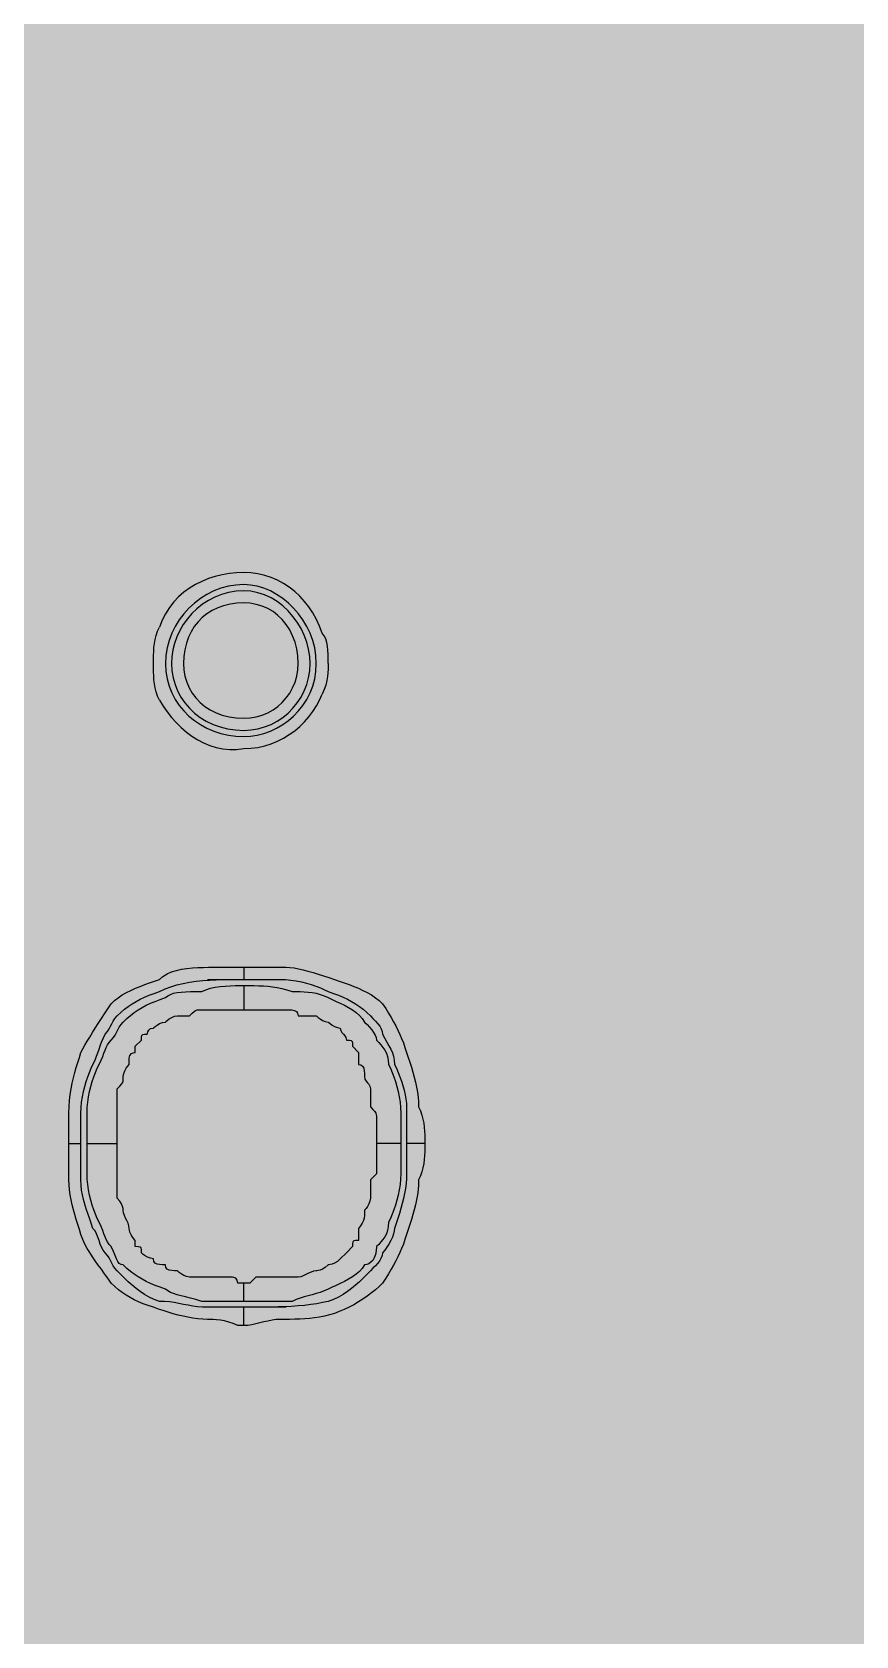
# Model space of a CAD drawing. Header units: millimetres. Extents: x 0 to 966, y -664 to 90.
# Drawn here: x 699.68 to 711.89, y -345 to -321.24 of the extents above; entities that cross this region are included whole.
import ezdxf

# ---------------------------------------------------------------- set-up
doc = ezdxf.new("R2010")
doc.units = ezdxf.units.MM
for name, color, linetype in [('HDL_BODY', 7, 'Continuous'), ('HDL_COLOUR', 7, 'Continuous'), ('HDL_DETAIL', 7, 'Continuous')]:
    doc.layers.add(name, color=color, linetype=linetype)

# ---------------------------------------------------------------- blocks, each defined once
blk = doc.blocks.new('M_DM06.1_FRONT')
at = {"layer": 'HDL_BODY', "true_color": 0x202126}
blk.add_hatch(color=250, dxfattribs=at).paths.add_polyline_path([(0, 0), (216, 0), (216, 90), (0, 90)])
at = {"layer": 'HDL_BODY', "true_color": 0x2a2a30}
blk.add_hatch(color=250, dxfattribs=at).paths.add_polyline_path([(0.4, 20.52), (215.6, 20.52), (215.6, 68.31), (0.4, 68.31)])
at = {"layer": 'HDL_COLOUR', "true_color": 0x3d4a3a}
for points in [[(203.891, 59.405), (203.884, 59.522), (203.867, 59.636), (203.838, 59.746), (203.798, 59.853), (203.75, 59.955), (203.693, 60.051), (203.627, 60.142), (203.555, 60.225), (203.477, 60.302), (203.393, 60.37), (203.304, 60.429), (203.211, 60.48), (203.116, 60.52), (203.017, 60.55), (202.918, 60.568), (202.817, 60.574), (202.701, 60.568), (202.588, 60.55), (202.478, 60.52), (202.373, 60.48), (202.271, 60.429), (202.176, 60.37), (202.086, 60.302), (202.003, 60.225), (201.927, 60.142), (201.859, 60.051), (201.8, 59.955), (201.75, 59.853), (201.71, 59.746), (201.681, 59.636), (201.663, 59.522), (201.656, 59.405), (201.663, 59.289), (201.681, 59.177), (201.71, 59.071), (201.75, 58.97), (201.8, 58.874), (201.859, 58.785), (201.927, 58.703), (202.003, 58.628), (202.086, 58.56), (202.176, 58.5), (202.271, 58.448), (202.373, 58.404), (202.478, 58.37), (202.588, 58.345), (202.701, 58.329), (202.817, 58.324), (202.918, 58.329), (203.017, 58.345), (203.116, 58.37), (203.211, 58.404), (203.304, 58.448), (203.393, 58.5), (203.477, 58.56), (203.555, 58.628), (203.627, 58.703), (203.693, 58.785), (203.75, 58.874), (203.798, 58.97), (203.838, 59.071), (203.867, 59.177), (203.884, 59.289), (203.891, 59.405)], [(203.8, 59.405), (203.794, 59.512), (203.777, 59.619), (203.749, 59.724), (203.712, 59.825), (203.665, 59.923), (203.609, 60.017), (203.545, 60.104), (203.473, 60.185), (203.395, 60.258), (203.311, 60.323), (203.221, 60.378), (203.126, 60.422), (203.026, 60.455), (202.923, 60.476), (202.817, 60.483), (202.702, 60.477), (202.592, 60.459), (202.487, 60.43), (202.387, 60.39), (202.292, 60.341), (202.204, 60.284), (202.123, 60.218), (202.048, 60.146), (201.981, 60.067), (201.921, 59.982), (201.869, 59.893), (201.826, 59.8), (201.792, 59.704), (201.767, 59.606), (201.752, 59.506), (201.747, 59.405), (201.753, 59.298), (201.77, 59.195), (201.798, 59.095), (201.837, 58.999), (201.886, 58.908), (201.944, 58.823), (202.011, 58.744), (202.087, 58.672), (202.171, 58.608), (202.262, 58.552), (202.361, 58.504), (202.466, 58.466), (202.578, 58.438), (202.695, 58.421), (202.817, 58.415), (202.923, 58.421), (203.026, 58.438), (203.126, 58.466), (203.221, 58.504), (203.311, 58.552), (203.395, 58.608), (203.473, 58.672), (203.545, 58.744), (203.609, 58.823), (203.665, 58.908), (203.712, 58.999), (203.749, 59.095), (203.777, 59.195), (203.794, 59.298), (203.8, 59.405)], [(203.622, 59.405), (203.617, 59.517), (203.601, 59.624), (203.576, 59.724), (203.541, 59.818), (203.497, 59.905), (203.446, 59.984), (203.387, 60.056), (203.321, 60.119), (203.25, 60.174), (203.172, 60.22), (203.089, 60.256), (203.002, 60.282), (202.911, 60.298), (202.817, 60.304), (202.712, 60.299), (202.613, 60.285), (202.518, 60.262), (202.43, 60.23), (202.347, 60.19), (202.271, 60.142), (202.202, 60.087), (202.139, 60.024), (202.084, 59.954), (202.037, 59.877), (201.997, 59.794), (201.966, 59.705), (201.943, 59.61), (201.929, 59.51), (201.925, 59.405), (201.93, 59.31), (201.946, 59.218), (201.972, 59.13), (202.008, 59.046), (202.053, 58.968), (202.107, 58.896), (202.17, 58.83), (202.241, 58.771), (202.319, 58.719), (202.406, 58.676), (202.499, 58.641), (202.599, 58.615), (202.705, 58.6), (202.817, 58.594), (202.911, 58.6), (203.002, 58.615), (203.089, 58.641), (203.172, 58.676), (203.25, 58.719), (203.321, 58.771), (203.387, 58.83), (203.446, 58.896), (203.497, 58.968), (203.541, 59.046), (203.576, 59.13), (203.601, 59.218), (203.617, 59.31), (203.622, 59.405)]]:
    blk.add_hatch(color=79, dxfattribs=at).paths.add_polyline_path(points)
at = {"layer": 'HDL_COLOUR', "true_color": 0x97a4b5}
blk.add_hatch(color=253, dxfattribs=at).paths.add_polyline_path([(201.706, 55.067), (201.574, 54.933), (201.441, 54.933), (201.309, 54.8), (201.044, 54.8), (200.912, 54.667), (200.779, 54.667), (200.647, 54.533), (200.647, 54.4), (200.382, 54.133), (200.382, 54), (200.25, 53.867), (200.25, 53.733), (200.118, 53.6), (200.118, 53.067), (199.985, 52.933), (199.985, 52.533), (200.118, 52.4), (199.985, 52.267), (199.985, 52), (200.118, 51.867), (200.118, 51.2), (200.25, 51.067), (200.25, 50.933), (200.382, 50.8), (200.382, 50.667), (200.647, 50.4), (200.647, 50.267), (200.779, 50.133), (200.912, 50.133), (201.044, 50), (201.176, 50), (201.309, 49.867), (201.574, 49.867), (201.706, 49.733), (202.5, 49.733), (202.632, 49.6), (202.897, 49.6), (203.029, 49.733), (203.956, 49.733), (204.088, 49.867), (204.353, 49.867), (204.618, 50.133), (204.75, 50.133), (204.882, 50.267), (204.882, 50.4), (205.015, 50.533), (205.015, 50.667), (205.147, 50.8), (205.147, 50.933), (205.279, 51.067), (205.279, 51.467), (205.412, 51.6), (205.412, 52.133), (205.544, 52.267), (205.412, 52.4), (205.544, 52.533), (205.412, 52.667), (205.412, 53.2), (205.279, 53.333), (205.279, 53.733), (205.147, 53.867), (205.147, 54), (205.015, 54.133), (205.015, 54.267), (204.882, 54.4), (204.882, 54.533), (204.75, 54.667), (204.618, 54.667), (204.485, 54.8), (204.221, 54.8), (204.088, 54.933), (203.824, 54.933), (203.691, 55.067)])
at = {"layer": 'HDL_DETAIL', "color": 251, "true_color": 0x52555c}
for points in [[(203.978, 59.854), (203.939, 59.959), (203.893, 60.06), (203.841, 60.154), (203.782, 60.243), (203.717, 60.326), (203.647, 60.403), (203.572, 60.473), (203.491, 60.536), (203.406, 60.592), (203.317, 60.64), (203.224, 60.68), (203.127, 60.711), (203.027, 60.734), (202.923, 60.748), (202.817, 60.753), (202.71, 60.75), (202.604, 60.739), (202.498, 60.721), (202.395, 60.695), (202.294, 60.663), (202.197, 60.623), (202.103, 60.577), (202.014, 60.523), (201.93, 60.461), (201.851, 60.393), (201.779, 60.317), (201.714, 60.234), (201.656, 60.144), (201.607, 60.047), (201.566, 59.942)], [(201.479, 59.405), (201.479, 59.465), (201.479, 59.524), (201.482, 59.584), (201.486, 59.644), (201.493, 59.704), (201.504, 59.763), (201.52, 59.823), (201.54, 59.883), (201.566, 59.942)], [(204.069, 59.405), (204.068, 59.472), (204.067, 59.538), (204.064, 59.602), (204.057, 59.663), (204.046, 59.719), (204.03, 59.771), (204.008, 59.816), (203.978, 59.854)], [(201.566, 58.865), (201.54, 58.924), (201.52, 58.984), (201.504, 59.044), (201.493, 59.104), (201.486, 59.164), (201.482, 59.224), (201.479, 59.284), (201.479, 59.344), (201.479, 59.405)], [(204.069, 59.405), (204.068, 59.367), (204.067, 59.322), (204.064, 59.27), (204.057, 59.213), (204.046, 59.152), (204.03, 59.087), (204.008, 59.021), (203.978, 58.953)], [(201.566, 58.865), (201.622, 58.776), (201.683, 58.69), (201.748, 58.608), (201.817, 58.531), (201.89, 58.458), (201.968, 58.391), (202.049, 58.33), (202.134, 58.276), (202.222, 58.229), (202.314, 58.191), (202.409, 58.162), (202.507, 58.142), (202.608, 58.132), (202.711, 58.133), (202.817, 58.145), (202.923, 58.15), (203.027, 58.163), (203.127, 58.186), (203.224, 58.216), (203.317, 58.254), (203.406, 58.3), (203.491, 58.352), (203.572, 58.41), (203.647, 58.474), (203.717, 58.543), (203.782, 58.618), (203.841, 58.696), (203.893, 58.778), (203.939, 58.864), (203.978, 58.953)], [(200.227, 52.746), (200.229, 52.842), (200.236, 52.934), (200.246, 53.022), (200.259, 53.107), (200.275, 53.189), (200.293, 53.268), (200.313, 53.346), (200.335, 53.422), (200.358, 53.497), (200.381, 53.571), (200.405, 53.645), (200.432, 53.696), (200.463, 53.751), (200.497, 53.81), (200.534, 53.872), (200.574, 53.937), (200.617, 54.005), (200.661, 54.074), (200.708, 54.145), (200.755, 54.218), (200.803, 54.291), (200.851, 54.365), (200.903, 54.412), (200.958, 54.455), (201.017, 54.495), (201.079, 54.531), (201.144, 54.564), (201.211, 54.595), (201.28, 54.623), (201.35, 54.65), (201.421, 54.676), (201.494, 54.701), (201.566, 54.726), (201.619, 54.771), (201.68, 54.807), (201.748, 54.836), (201.82, 54.859), (201.896, 54.876), (201.975, 54.888), (202.056, 54.897), (202.137, 54.902), (202.218, 54.904), (202.296, 54.905), (202.371, 54.905)], [(202.371, 54.905), (202.409, 54.905), (202.454, 54.905), (202.505, 54.905), (202.561, 54.905), (202.622, 54.905), (202.685, 54.905), (202.751, 54.905), (202.817, 54.905)], [(202.817, 54.905), (202.862, 54.905), (202.894, 54.905), (202.921, 54.905), (202.952, 54.905), (202.995, 54.905)], [(202.817, 54.905), (202.817, 54.905), (202.817, 54.814), (202.817, 54.726)], [(202.995, 54.905), (203.033, 54.905), (203.078, 54.905), (203.129, 54.905), (203.186, 54.905), (203.247, 54.905), (203.311, 54.905), (203.377, 54.905), (203.444, 54.905)], [(203.444, 54.905), (203.5, 54.903), (203.561, 54.895), (203.626, 54.883), (203.695, 54.867), (203.768, 54.849), (203.843, 54.827), (203.92, 54.804), (203.999, 54.778), (204.079, 54.752), (204.159, 54.726), (204.232, 54.701), (204.305, 54.676), (204.376, 54.65), (204.447, 54.623), (204.515, 54.595), (204.582, 54.564), (204.647, 54.531), (204.708, 54.495), (204.767, 54.455), (204.822, 54.412), (204.874, 54.365), (204.92, 54.293), (204.962, 54.225), (205.001, 54.16), (205.037, 54.097), (205.07, 54.036), (205.1, 53.974), (205.129, 53.912), (205.155, 53.85), (205.181, 53.785), (205.205, 53.717), (205.229, 53.645), (205.254, 53.571), (205.278, 53.498), (205.301, 53.424), (205.323, 53.35), (205.343, 53.277), (205.361, 53.203), (205.377, 53.13), (205.389, 53.057), (205.399, 52.983), (205.405, 52.91), (205.407, 52.837)], [(200.405, 52.297), (200.405, 52.36), (200.405, 52.418), (200.405, 52.471), (200.405, 52.522), (200.405, 52.573), (200.405, 52.626), (200.405, 52.683), (200.405, 52.746), (200.408, 52.827), (200.415, 52.908), (200.427, 52.987), (200.443, 53.065), (200.461, 53.14), (200.483, 53.213), (200.506, 53.283), (200.531, 53.348), (200.557, 53.41), (200.583, 53.466), (200.613, 53.529), (200.637, 53.587), (200.656, 53.64), (200.673, 53.691), (200.691, 53.742), (200.71, 53.795), (200.734, 53.852), (200.764, 53.915), (200.797, 53.954), (200.822, 53.993), (200.842, 54.031), (200.861, 54.07), (200.882, 54.108), (200.908, 54.147), (200.942, 54.186), (200.995, 54.237), (201.05, 54.283), (201.105, 54.325), (201.162, 54.364), (201.221, 54.399), (201.283, 54.432), (201.348, 54.463), (201.416, 54.492), (201.489, 54.519), (201.566, 54.547), (201.65, 54.585), (201.737, 54.617), (201.827, 54.644), (201.919, 54.667), (202.014, 54.684), (202.11, 54.698), (202.208, 54.708), (202.307, 54.716), (202.408, 54.721), (202.509, 54.724), (202.612, 54.725), (202.714, 54.726), (202.817, 54.726)], [(202.281, 54.726), (202.341, 54.726), (202.401, 54.726), (202.461, 54.726), (202.52, 54.726), (202.58, 54.726), (202.639, 54.726), (202.699, 54.726), (202.758, 54.726), (202.817, 54.726)], [(202.817, 54.726), (202.817, 54.726), (202.862, 54.726), (202.894, 54.726), (202.921, 54.726), (202.952, 54.726), (202.995, 54.726)], [(202.995, 54.726), (203.039, 54.726), (203.09, 54.726), (203.146, 54.726), (203.203, 54.726), (203.259, 54.726), (203.31, 54.726), (203.354, 54.726)], [(203.354, 54.726), (203.434, 54.723), (203.514, 54.716), (203.593, 54.704), (203.67, 54.688), (203.745, 54.669), (203.817, 54.648), (203.886, 54.624), (203.952, 54.599), (204.013, 54.573), (204.069, 54.547), (204.146, 54.519), (204.219, 54.492), (204.288, 54.463), (204.353, 54.432), (204.415, 54.399), (204.473, 54.364), (204.53, 54.325), (204.585, 54.283), (204.639, 54.237), (204.693, 54.186), (204.731, 54.147), (204.768, 54.108), (204.802, 54.07), (204.831, 54.031), (204.854, 53.993), (204.868, 53.954), (204.874, 53.915), (204.906, 53.852), (204.938, 53.795), (204.968, 53.742), (204.995, 53.691), (205.018, 53.64), (205.036, 53.587), (205.047, 53.529), (205.051, 53.466), (205.078, 53.41), (205.105, 53.349), (205.13, 53.285), (205.153, 53.219), (205.174, 53.152), (205.193, 53.084), (205.208, 53.018), (205.22, 52.954), (205.227, 52.894), (205.229, 52.837)], [(200.496, 52.297), (200.496, 52.36), (200.496, 52.418), (200.496, 52.471), (200.496, 52.522), (200.496, 52.573), (200.496, 52.626), (200.496, 52.683), (200.496, 52.746), (200.498, 52.827), (200.505, 52.908), (200.517, 52.987), (200.532, 53.065), (200.551, 53.14), (200.572, 53.213), (200.595, 53.283), (200.62, 53.348), (200.647, 53.41), (200.673, 53.466), (200.703, 53.529), (200.727, 53.585), (200.746, 53.635), (200.764, 53.679), (200.78, 53.719), (200.799, 53.756), (200.822, 53.791), (200.851, 53.824), (200.885, 53.863), (200.911, 53.902), (200.932, 53.941), (200.952, 53.98), (200.973, 54.018), (200.999, 54.057), (201.032, 54.094), (201.086, 54.146), (201.14, 54.193), (201.195, 54.236), (201.252, 54.274), (201.31, 54.309), (201.372, 54.342), (201.437, 54.372), (201.506, 54.401), (201.579, 54.428), (201.656, 54.456), (201.69, 54.483), (201.73, 54.504), (201.776, 54.52), (201.829, 54.531), (201.889, 54.539), (201.955, 54.544), (202.028, 54.546), (202.107, 54.547), (202.193, 54.547), (202.255, 54.573), (202.323, 54.594), (202.394, 54.609), (202.468, 54.62), (202.542, 54.627), (202.616, 54.632), (202.687, 54.634), (202.755, 54.635), (202.817, 54.635)], [(202.817, 54.635), (202.817, 54.635), (202.895, 54.635), (202.969, 54.634), (203.039, 54.633), (203.107, 54.629), (203.175, 54.624), (203.242, 54.616), (203.31, 54.605), (203.38, 54.59), (203.454, 54.571), (203.532, 54.547), (203.592, 54.547), (203.652, 54.546), (203.712, 54.544), (203.772, 54.539), (203.831, 54.531), (203.891, 54.52), (203.95, 54.504), (204.009, 54.483), (204.069, 54.456), (204.124, 54.428), (204.184, 54.401), (204.246, 54.372), (204.308, 54.342), (204.37, 54.309), (204.428, 54.274), (204.483, 54.236), (204.532, 54.193), (204.573, 54.146), (204.605, 54.094), (204.643, 54.057), (204.679, 54.018), (204.712, 53.98), (204.741, 53.941), (204.763, 53.902), (204.778, 53.863), (204.783, 53.824), (204.817, 53.791), (204.849, 53.756), (204.879, 53.719), (204.906, 53.679), (204.929, 53.635), (204.946, 53.585), (204.957, 53.529), (204.961, 53.466), (204.988, 53.41), (205.015, 53.348), (205.04, 53.283), (205.064, 53.213), (205.085, 53.14), (205.104, 53.065), (205.12, 52.987), (205.132, 52.908), (205.139, 52.827), (205.142, 52.746), (205.142, 52.683), (205.142, 52.626), (205.142, 52.573), (205.142, 52.522), (205.142, 52.471), (205.142, 52.418), (205.142, 52.36), (205.142, 52.297)], [(202.817, 54.635), (202.817, 54.277)], [(200.942, 52.297), (200.942, 52.341), (200.942, 52.372), (200.942, 52.399), (200.942, 52.431), (200.942, 52.476), (200.942, 52.53), (200.942, 52.578), (200.942, 52.618), (200.942, 52.645), (200.942, 52.655), (200.942, 52.7), (200.942, 52.733), (200.942, 52.76), (200.942, 52.792), (200.942, 52.837), (200.942, 52.925), (200.942, 52.971), (200.942, 53.002), (200.942, 53.03), (200.942, 53.061), (200.942, 53.105), (200.98, 53.143), (201.005, 53.172), (201.021, 53.196), (201.029, 53.219), (201.032, 53.248), (201.032, 53.287), (201.039, 53.331), (201.055, 53.372), (201.076, 53.409), (201.097, 53.439), (201.113, 53.459), (201.12, 53.466), (201.12, 53.557), (201.129, 53.6), (201.152, 53.626), (201.178, 53.639), (201.201, 53.644), (201.21, 53.645), (201.21, 53.736), (201.301, 53.824), (201.301, 53.869), (201.306, 53.896), (201.32, 53.909), (201.345, 53.915), (201.388, 53.915), (201.389, 53.925), (201.394, 53.947), (201.408, 53.974), (201.434, 53.997), (201.479, 54.006), (201.485, 54.013), (201.505, 54.029), (201.534, 54.05), (201.57, 54.072), (201.612, 54.088), (201.656, 54.094), (201.664, 54.101), (201.683, 54.118), (201.713, 54.14), (201.749, 54.162), (201.791, 54.179), (201.834, 54.186), (201.844, 54.186), (201.872, 54.186), (201.912, 54.186), (201.962, 54.186), (202.015, 54.186), (202.052, 54.224), (202.08, 54.25), (202.103, 54.265), (202.126, 54.273), (202.155, 54.276), (202.193, 54.277), (202.237, 54.277), (202.281, 54.277), (202.326, 54.277), (202.371, 54.277), (202.416, 54.277), (202.461, 54.277), (202.549, 54.277), (202.639, 54.277), (202.73, 54.277), (202.817, 54.277)], [(202.817, 54.277), (202.908, 54.277), (202.995, 54.277), (203.04, 54.277), (203.085, 54.277), (203.13, 54.277), (203.175, 54.277), (203.22, 54.277), (203.263, 54.277), (203.274, 54.277), (203.301, 54.277), (203.342, 54.277), (203.391, 54.277), (203.444, 54.277), (203.488, 54.276), (203.529, 54.273), (203.566, 54.265), (203.596, 54.25), (203.615, 54.224), (203.622, 54.186), (203.667, 54.186), (203.712, 54.186), (203.756, 54.186), (203.801, 54.186), (203.846, 54.186), (203.891, 54.186), (203.898, 54.179), (203.917, 54.162), (203.946, 54.14), (203.982, 54.118), (204.024, 54.101), (204.069, 54.094), (204.076, 54.088), (204.095, 54.072), (204.125, 54.05), (204.161, 54.029), (204.203, 54.013), (204.246, 54.006), (204.253, 53.968), (204.27, 53.939), (204.292, 53.915), (204.313, 53.892), (204.33, 53.863), (204.337, 53.824), (204.381, 53.824), (204.408, 53.819), (204.422, 53.805), (204.427, 53.779), (204.427, 53.736), (204.515, 53.645), (204.515, 53.635), (204.515, 53.608), (204.515, 53.568), (204.515, 53.52), (204.515, 53.466), (204.553, 53.459), (204.578, 53.439), (204.594, 53.409), (204.602, 53.372), (204.605, 53.331), (204.605, 53.287), (204.612, 53.248), (204.628, 53.219), (204.649, 53.196), (204.67, 53.172), (204.686, 53.143), (204.693, 53.105), (204.693, 53.061), (204.693, 53.03), (204.693, 53.002), (204.693, 52.971), (204.693, 52.925), (204.693, 52.837), (204.731, 52.799), (204.756, 52.77), (204.772, 52.746), (204.78, 52.723), (204.783, 52.694), (204.783, 52.655), (204.783, 52.645), (204.783, 52.618), (204.783, 52.578), (204.783, 52.53), (204.783, 52.476), (204.783, 52.431), (204.783, 52.399), (204.783, 52.372), (204.783, 52.341), (204.783, 52.297)], [(205.229, 52.837), (205.229, 52.746), (205.229, 52.683), (205.229, 52.626), (205.229, 52.573), (205.229, 52.522), (205.229, 52.471), (205.229, 52.418), (205.229, 52.36), (205.229, 52.297)], [(205.407, 52.837), (205.434, 52.777), (205.455, 52.716), (205.471, 52.656), (205.482, 52.596), (205.49, 52.536), (205.494, 52.476), (205.497, 52.416), (205.498, 52.357), (205.498, 52.297)], [(200.227, 52.297), (200.227, 52.364), (200.227, 52.43), (200.227, 52.494), (200.227, 52.555), (200.227, 52.611), (200.227, 52.663), (200.227, 52.708), (200.227, 52.746)], [(200.405, 52.297), (200.405, 52.36), (200.405, 52.418), (200.405, 52.471), (200.405, 52.522), (200.405, 52.573), (200.405, 52.626), (200.405, 52.683), (200.405, 52.746)], [(200.227, 51.756), (200.227, 51.816), (200.227, 51.876), (200.227, 51.936), (200.227, 51.997), (200.227, 52.057), (200.227, 52.117), (200.227, 52.177), (200.227, 52.237), (200.227, 52.297)], [(200.227, 52.297), (200.318, 52.297), (200.405, 52.297)], [(200.405, 51.756), (200.405, 51.848), (200.405, 51.885), (200.405, 51.93), (200.405, 51.981), (200.405, 52.038), (200.405, 52.099), (200.405, 52.164), (200.405, 52.23), (200.405, 52.297)], [(200.496, 52.297), (200.942, 52.297)], [(202.817, 49.956), (202.817, 49.956), (202.755, 49.956), (202.687, 49.956), (202.616, 49.956), (202.542, 49.956), (202.468, 49.956), (202.394, 49.956), (202.323, 49.956), (202.255, 49.956), (202.193, 49.956), (202.107, 49.983), (202.028, 50.005), (201.955, 50.023), (201.889, 50.039), (201.829, 50.055), (201.776, 50.071), (201.73, 50.089), (201.69, 50.111), (201.656, 50.138), (201.579, 50.165), (201.506, 50.192), (201.437, 50.22), (201.372, 50.251), (201.31, 50.283), (201.252, 50.318), (201.195, 50.357), (201.14, 50.399), (201.086, 50.445), (201.032, 50.496), (200.999, 50.502), (200.973, 50.519), (200.952, 50.546), (200.932, 50.585), (200.911, 50.635), (200.885, 50.695), (200.851, 50.767), (200.822, 50.801), (200.799, 50.836), (200.78, 50.873), (200.764, 50.913), (200.746, 50.958), (200.727, 51.007), (200.703, 51.064), (200.673, 51.128), (200.647, 51.184), (200.62, 51.246), (200.595, 51.311), (200.572, 51.381), (200.551, 51.454), (200.532, 51.529), (200.517, 51.607), (200.505, 51.686), (200.498, 51.767), (200.496, 51.848), (200.496, 51.885), (200.496, 51.93), (200.496, 51.981), (200.496, 52.038), (200.496, 52.099), (200.496, 52.164), (200.496, 52.23), (200.496, 52.297)], [(202.817, 50.226), (202.73, 50.226), (202.72, 50.271), (202.698, 50.298), (202.671, 50.311), (202.649, 50.317), (202.639, 50.317), (202.586, 50.317), (202.538, 50.317), (202.498, 50.317), (202.471, 50.317), (202.461, 50.317), (202.416, 50.317), (202.371, 50.317), (202.326, 50.317), (202.281, 50.317), (202.237, 50.317), (202.193, 50.317), (202.148, 50.317), (202.117, 50.317), (202.09, 50.317), (202.059, 50.317), (202.015, 50.317), (201.97, 50.324), (201.928, 50.341), (201.891, 50.363), (201.861, 50.385), (201.841, 50.402), (201.834, 50.408), (201.791, 50.409), (201.749, 50.412), (201.713, 50.419), (201.683, 50.434), (201.664, 50.459), (201.656, 50.496), (201.612, 50.497), (201.57, 50.5), (201.534, 50.508), (201.505, 50.523), (201.485, 50.549), (201.479, 50.587), (201.434, 50.594), (201.392, 50.61), (201.356, 50.632), (201.327, 50.653), (201.308, 50.669), (201.301, 50.676), (201.3, 50.72), (201.295, 50.747), (201.281, 50.761), (201.254, 50.766), (201.21, 50.767), (201.21, 50.858), (201.172, 50.902), (201.147, 50.943), (201.131, 50.98), (201.123, 51.01), (201.12, 51.03), (201.12, 51.037), (201.115, 51.076), (201.102, 51.114), (201.085, 51.153), (201.067, 51.191), (201.05, 51.23), (201.037, 51.268), (201.032, 51.307), (201.032, 51.314), (201.029, 51.333), (201.021, 51.362), (201.005, 51.399), (200.98, 51.441), (200.942, 51.486), (200.942, 51.496), (200.942, 51.524), (200.942, 51.564), (200.942, 51.613), (200.942, 51.665), (200.942, 51.756), (200.942, 51.848), (200.942, 51.892), (200.942, 51.936), (200.942, 51.982), (200.942, 52.027), (200.942, 52.072), (200.942, 52.118), (200.942, 52.128), (200.942, 52.155), (200.942, 52.195), (200.942, 52.243), (200.942, 52.297)], [(205.142, 52.297), (205.142, 52.23), (205.142, 52.164), (205.142, 52.099), (205.142, 52.038), (205.142, 51.981), (205.142, 51.93), (205.142, 51.885), (205.142, 51.848), (205.139, 51.767), (205.132, 51.686), (205.12, 51.607), (205.104, 51.529), (205.085, 51.454), (205.064, 51.381), (205.04, 51.311), (205.015, 51.246), (204.988, 51.184), (204.961, 51.128), (204.957, 51.064), (204.946, 51.007), (204.929, 50.958), (204.906, 50.913), (204.879, 50.873), (204.849, 50.836), (204.817, 50.801), (204.783, 50.767), (204.779, 50.704), (204.768, 50.649), (204.75, 50.602), (204.727, 50.564), (204.7, 50.535), (204.67, 50.513), (204.638, 50.501), (204.605, 50.496), (204.573, 50.445), (204.532, 50.399), (204.483, 50.357), (204.428, 50.318), (204.37, 50.283), (204.308, 50.251), (204.246, 50.22), (204.184, 50.192), (204.124, 50.165), (204.069, 50.138), (204.009, 50.111), (203.95, 50.089), (203.891, 50.071), (203.831, 50.055), (203.772, 50.039), (203.712, 50.023), (203.652, 50.005), (203.592, 49.983), (203.532, 49.956), (203.454, 49.956), (203.38, 49.956), (203.31, 49.956), (203.242, 49.956), (203.175, 49.956), (203.107, 49.956), (203.039, 49.956), (202.969, 49.956), (202.895, 49.956), (202.817, 49.956)], [(204.783, 52.297), (204.783, 52.243), (204.783, 52.195), (204.783, 52.155), (204.783, 52.128), (204.783, 52.118), (204.783, 52.072), (204.783, 52.027), (204.783, 51.982), (204.783, 51.936), (204.783, 51.892), (204.783, 51.848), (204.693, 51.756), (204.693, 51.665), (204.693, 51.613), (204.693, 51.564), (204.693, 51.524), (204.693, 51.496), (204.693, 51.486), (204.686, 51.441), (204.67, 51.399), (204.649, 51.362), (204.628, 51.333), (204.612, 51.314), (204.605, 51.307), (204.605, 51.268), (204.603, 51.23), (204.598, 51.191), (204.588, 51.153), (204.572, 51.114), (204.548, 51.076), (204.515, 51.037), (204.515, 50.946), (204.515, 50.858), (204.472, 50.857), (204.446, 50.852), (204.433, 50.838), (204.428, 50.811), (204.427, 50.767), (204.337, 50.676), (204.246, 50.587), (204.203, 50.549), (204.161, 50.523), (204.125, 50.508), (204.095, 50.5), (204.076, 50.497), (204.069, 50.496), (204.024, 50.459), (203.982, 50.434), (203.946, 50.419), (203.917, 50.412), (203.898, 50.409), (203.891, 50.408), (203.852, 50.403), (203.814, 50.39), (203.776, 50.373), (203.737, 50.353), (203.699, 50.335), (203.661, 50.322), (203.622, 50.317), (203.612, 50.317), (203.585, 50.317), (203.545, 50.317), (203.496, 50.317), (203.444, 50.317), (203.391, 50.317), (203.342, 50.317), (203.301, 50.317), (203.274, 50.317), (203.263, 50.317), (203.176, 50.317), (203.131, 50.317), (203.099, 50.317), (203.072, 50.317), (203.04, 50.317), (202.995, 50.317), (202.908, 50.226), (202.817, 50.226)], [(205.229, 52.297), (205.229, 52.23), (205.229, 52.164), (205.229, 52.099), (205.229, 52.038), (205.229, 51.981), (205.229, 51.93), (205.229, 51.885), (205.229, 51.848), (205.227, 51.774), (205.221, 51.7), (205.212, 51.626), (205.199, 51.553), (205.183, 51.479), (205.165, 51.405), (205.145, 51.332), (205.123, 51.258), (205.1, 51.184), (205.076, 51.111), (205.051, 51.037), (205.047, 50.999), (205.036, 50.955), (205.018, 50.907), (204.995, 50.856), (204.968, 50.806), (204.938, 50.758), (204.906, 50.714), (204.874, 50.676), (204.868, 50.638), (204.854, 50.599), (204.831, 50.561), (204.802, 50.523), (204.768, 50.484), (204.731, 50.446), (204.693, 50.408), (204.639, 50.354), (204.585, 50.3), (204.53, 50.247), (204.473, 50.197), (204.415, 50.148), (204.353, 50.102), (204.288, 50.059), (204.219, 50.02), (204.146, 49.986), (204.069, 49.956), (203.985, 49.937), (203.898, 49.921), (203.808, 49.908), (203.716, 49.897), (203.622, 49.888), (203.526, 49.882), (203.428, 49.876), (203.328, 49.873), (203.227, 49.87), (203.125, 49.869), (203.023, 49.868), (202.92, 49.868), (202.817, 49.868)], [(205.142, 52.297), (204.783, 52.297)], [(205.229, 52.297), (205.229, 52.23), (205.229, 52.164), (205.229, 52.099), (205.229, 52.038), (205.229, 51.981), (205.229, 51.93), (205.229, 51.885), (205.229, 51.848)], [(205.498, 52.297), (205.407, 52.297), (205.32, 52.297), (205.229, 52.297)], [(205.498, 52.297), (205.498, 52.237), (205.497, 52.177), (205.494, 52.117), (205.49, 52.057), (205.482, 51.997), (205.471, 51.936), (205.455, 51.876), (205.434, 51.816), (205.407, 51.756)], [(202.281, 49.689), (202.208, 49.691), (202.136, 49.697), (202.063, 49.707), (201.99, 49.72), (201.917, 49.735), (201.844, 49.754), (201.771, 49.774), (201.698, 49.796), (201.625, 49.819), (201.552, 49.843), (201.479, 49.868), (201.401, 49.894), (201.328, 49.922), (201.259, 49.95), (201.194, 49.98), (201.132, 50.013), (201.073, 50.048), (201.016, 50.086), (200.96, 50.129), (200.906, 50.175), (200.851, 50.226), (200.803, 50.298), (200.755, 50.366), (200.708, 50.431), (200.661, 50.494), (200.617, 50.555), (200.574, 50.617), (200.534, 50.678), (200.497, 50.741), (200.463, 50.806), (200.432, 50.874), (200.405, 50.946), (200.381, 51.019), (200.358, 51.093), (200.335, 51.167), (200.313, 51.241), (200.293, 51.314), (200.275, 51.388), (200.259, 51.462), (200.246, 51.535), (200.236, 51.609), (200.229, 51.683), (200.227, 51.756)], [(202.281, 49.868), (202.203, 49.87), (202.13, 49.877), (202.06, 49.887), (201.992, 49.899), (201.924, 49.912), (201.857, 49.925), (201.788, 49.937), (201.718, 49.947), (201.644, 49.953), (201.566, 49.956), (201.489, 49.986), (201.416, 50.02), (201.348, 50.059), (201.283, 50.102), (201.221, 50.148), (201.162, 50.197), (201.105, 50.247), (201.05, 50.3), (200.995, 50.354), (200.942, 50.408), (200.908, 50.446), (200.882, 50.484), (200.861, 50.523), (200.842, 50.561), (200.822, 50.599), (200.797, 50.638), (200.764, 50.676), (200.734, 50.714), (200.71, 50.758), (200.691, 50.806), (200.673, 50.856), (200.656, 50.907), (200.637, 50.955), (200.613, 50.999), (200.583, 51.037), (200.557, 51.115), (200.531, 51.19), (200.506, 51.26), (200.483, 51.329), (200.461, 51.397), (200.443, 51.464), (200.427, 51.533), (200.415, 51.604), (200.408, 51.678), (200.405, 51.756)], [(205.407, 51.756), (205.405, 51.683), (205.399, 51.609), (205.389, 51.535), (205.377, 51.462), (205.361, 51.388), (205.343, 51.314), (205.323, 51.241), (205.301, 51.167), (205.278, 51.093), (205.254, 51.019), (205.229, 50.946), (205.205, 50.874), (205.181, 50.806), (205.155, 50.741), (205.129, 50.678), (205.1, 50.617), (205.07, 50.555), (205.037, 50.494), (205.001, 50.431), (204.962, 50.366), (204.92, 50.298), (204.874, 50.226), (204.822, 50.177), (204.767, 50.129), (204.708, 50.081), (204.647, 50.035), (204.582, 49.99), (204.515, 49.947), (204.447, 49.907), (204.376, 49.869), (204.305, 49.835), (204.232, 49.804), (204.159, 49.777), (204.086, 49.755), (204.013, 49.737), (203.939, 49.723), (203.866, 49.711), (203.793, 49.703), (203.72, 49.697), (203.647, 49.693), (203.573, 49.691), (203.5, 49.689), (203.427, 49.689), (203.354, 49.689)], [(202.817, 49.956), (202.817, 50.226)], [(202.73, 49.868), (202.666, 49.868), (202.609, 49.868), (202.556, 49.868), (202.505, 49.868), (202.454, 49.868), (202.402, 49.868), (202.344, 49.868), (202.281, 49.868)], [(202.73, 49.598), (202.662, 49.628), (202.596, 49.65), (202.532, 49.667), (202.471, 49.677), (202.415, 49.684), (202.363, 49.687), (202.318, 49.689), (202.281, 49.689)], [(202.817, 49.868), (202.817, 49.868), (202.73, 49.868)], [(203.444, 49.868), (203.384, 49.868), (203.323, 49.868), (203.261, 49.868), (203.197, 49.868), (203.13, 49.868), (203.059, 49.868), (202.984, 49.868), (202.903, 49.868), (202.817, 49.868)], [(202.817, 49.598), (202.817, 49.689), (202.817, 49.777), (202.817, 49.868)], [(203.354, 49.689), (203.295, 49.686), (203.235, 49.677), (203.175, 49.665), (203.115, 49.651), (203.056, 49.636), (202.996, 49.621), (202.936, 49.609), (202.877, 49.601), (202.817, 49.598)], [(202.817, 49.598), (202.73, 49.598)]]:
    blk.add_lwpolyline(points, dxfattribs=at)
for points in [[(203.891, 59.405), (203.884, 59.522), (203.867, 59.636), (203.838, 59.746), (203.798, 59.853), (203.75, 59.955), (203.693, 60.051), (203.627, 60.142), (203.555, 60.225), (203.477, 60.302), (203.393, 60.37), (203.304, 60.429), (203.211, 60.48), (203.116, 60.52), (203.017, 60.55), (202.918, 60.568), (202.817, 60.574), (202.701, 60.568), (202.588, 60.55), (202.478, 60.52), (202.373, 60.48), (202.271, 60.429), (202.176, 60.37), (202.086, 60.302), (202.003, 60.225), (201.927, 60.142), (201.859, 60.051), (201.8, 59.955), (201.75, 59.853), (201.71, 59.746), (201.681, 59.636), (201.663, 59.522), (201.656, 59.405), (201.663, 59.289), (201.681, 59.177), (201.71, 59.071), (201.75, 58.97), (201.8, 58.874), (201.859, 58.785), (201.927, 58.703), (202.003, 58.628), (202.086, 58.56), (202.176, 58.5), (202.271, 58.448), (202.373, 58.404), (202.478, 58.37), (202.588, 58.345), (202.701, 58.329), (202.817, 58.324), (202.918, 58.329), (203.017, 58.345), (203.116, 58.37), (203.211, 58.404), (203.304, 58.448), (203.393, 58.5), (203.477, 58.56), (203.555, 58.628), (203.627, 58.703), (203.693, 58.785), (203.75, 58.874), (203.798, 58.97), (203.838, 59.071), (203.867, 59.177), (203.884, 59.289), (203.891, 59.405)], [(203.8, 59.405), (203.794, 59.512), (203.777, 59.619), (203.749, 59.724), (203.712, 59.825), (203.665, 59.923), (203.609, 60.017), (203.545, 60.104), (203.473, 60.185), (203.395, 60.258), (203.311, 60.323), (203.221, 60.378), (203.126, 60.422), (203.026, 60.455), (202.923, 60.476), (202.817, 60.483), (202.702, 60.477), (202.592, 60.459), (202.487, 60.43), (202.387, 60.39), (202.292, 60.341), (202.204, 60.284), (202.123, 60.218), (202.048, 60.146), (201.981, 60.067), (201.921, 59.982), (201.869, 59.893), (201.826, 59.8), (201.792, 59.704), (201.767, 59.606), (201.752, 59.506), (201.747, 59.405), (201.753, 59.298), (201.77, 59.195), (201.798, 59.095), (201.837, 58.999), (201.886, 58.908), (201.944, 58.823), (202.011, 58.744), (202.087, 58.672), (202.171, 58.608), (202.262, 58.552), (202.361, 58.504), (202.466, 58.466), (202.578, 58.438), (202.695, 58.421), (202.817, 58.415), (202.923, 58.421), (203.026, 58.438), (203.126, 58.466), (203.221, 58.504), (203.311, 58.552), (203.395, 58.608), (203.473, 58.672), (203.545, 58.744), (203.609, 58.823), (203.665, 58.908), (203.712, 58.999), (203.749, 59.095), (203.777, 59.195), (203.794, 59.298), (203.8, 59.405)], [(203.622, 59.405), (203.617, 59.517), (203.601, 59.624), (203.576, 59.724), (203.541, 59.818), (203.497, 59.905), (203.446, 59.984), (203.387, 60.056), (203.321, 60.119), (203.25, 60.174), (203.172, 60.22), (203.089, 60.256), (203.002, 60.282), (202.911, 60.298), (202.817, 60.304), (202.712, 60.299), (202.613, 60.285), (202.518, 60.262), (202.43, 60.23), (202.347, 60.19), (202.271, 60.142), (202.202, 60.087), (202.139, 60.024), (202.084, 59.954), (202.037, 59.877), (201.997, 59.794), (201.966, 59.705), (201.943, 59.61), (201.929, 59.51), (201.925, 59.405), (201.93, 59.31), (201.946, 59.218), (201.972, 59.13), (202.008, 59.046), (202.053, 58.968), (202.107, 58.896), (202.17, 58.83), (202.241, 58.771), (202.319, 58.719), (202.406, 58.676), (202.499, 58.641), (202.599, 58.615), (202.705, 58.6), (202.817, 58.594), (202.911, 58.6), (203.002, 58.615), (203.089, 58.641), (203.172, 58.676), (203.25, 58.719), (203.321, 58.771), (203.387, 58.83), (203.446, 58.896), (203.497, 58.968), (203.541, 59.046), (203.576, 59.13), (203.601, 59.218), (203.617, 59.31), (203.622, 59.405)]]:
    blk.add_lwpolyline(points, close=True, dxfattribs=at)

msp = doc.modelspace()

# ---------------------------------------------------------------- block references
msp.add_blockref('M_DM06.1_FRONT', (500, -390))

doc.saveas('drawing.dxf')
